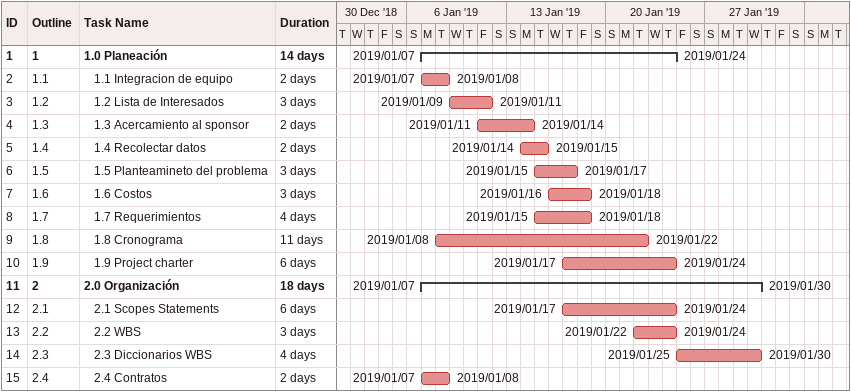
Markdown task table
| ID | WBS | Task | Duration | Start | Finish |
|---|---|---|---|---|---|
| 1 | 1 | **1.0 Planeación** | 14d | 2019-01-07 | 2019-01-24 |
| 2 | 1.1 | 1.1 Integracion de equipo | 2d | 2019-01-07 | 2019-01-08 |
| 3 | 1.2 | 1.2 Lista de Interesados | 3d | 2019-01-09 | 2019-01-11 |
| 4 | 1.3 | 1.3 Acercamiento al sponsor | 2d | 2019-01-11 | 2019-01-14 |
| 5 | 1.4 | 1.4 Recolectar datos | 2d | 2019-01-14 | 2019-01-15 |
| 6 | 1.5 | 1.5 Planteamineto del problema | 3d | 2019-01-15 | 2019-01-17 |
| 7 | 1.6 | 1.6 Costos | 3d | 2019-01-16 | 2019-01-18 |
| 8 | 1.7 | 1.7 Requerimientos | 4d | 2019-01-15 | 2019-01-18 |
| 9 | 1.8 | 1.8 Cronograma | 11d | 2019-01-08 | 2019-01-22 |
| 10 | 1.9 | 1.9 Project charter | 6d | 2019-01-17 | 2019-01-24 |
| 11 | 2 | **2.0 Organización** | 18d | 2019-01-07 | 2019-01-30 |
| 12 | 2.1 | 2.1 Scopes Statements | 6d | 2019-01-17 | 2019-01-24 |
| 13 | 2.2 | 2.2 WBS | 3d | 2019-01-22 | 2019-01-24 |
| 14 | 2.3 | 2.3 Diccionarios WBS | 4d | 2019-01-25 | 2019-01-30 |
| 15 | 2.4 | 2.4 Contratos | 2d | 2019-01-07 | 2019-01-08 |
